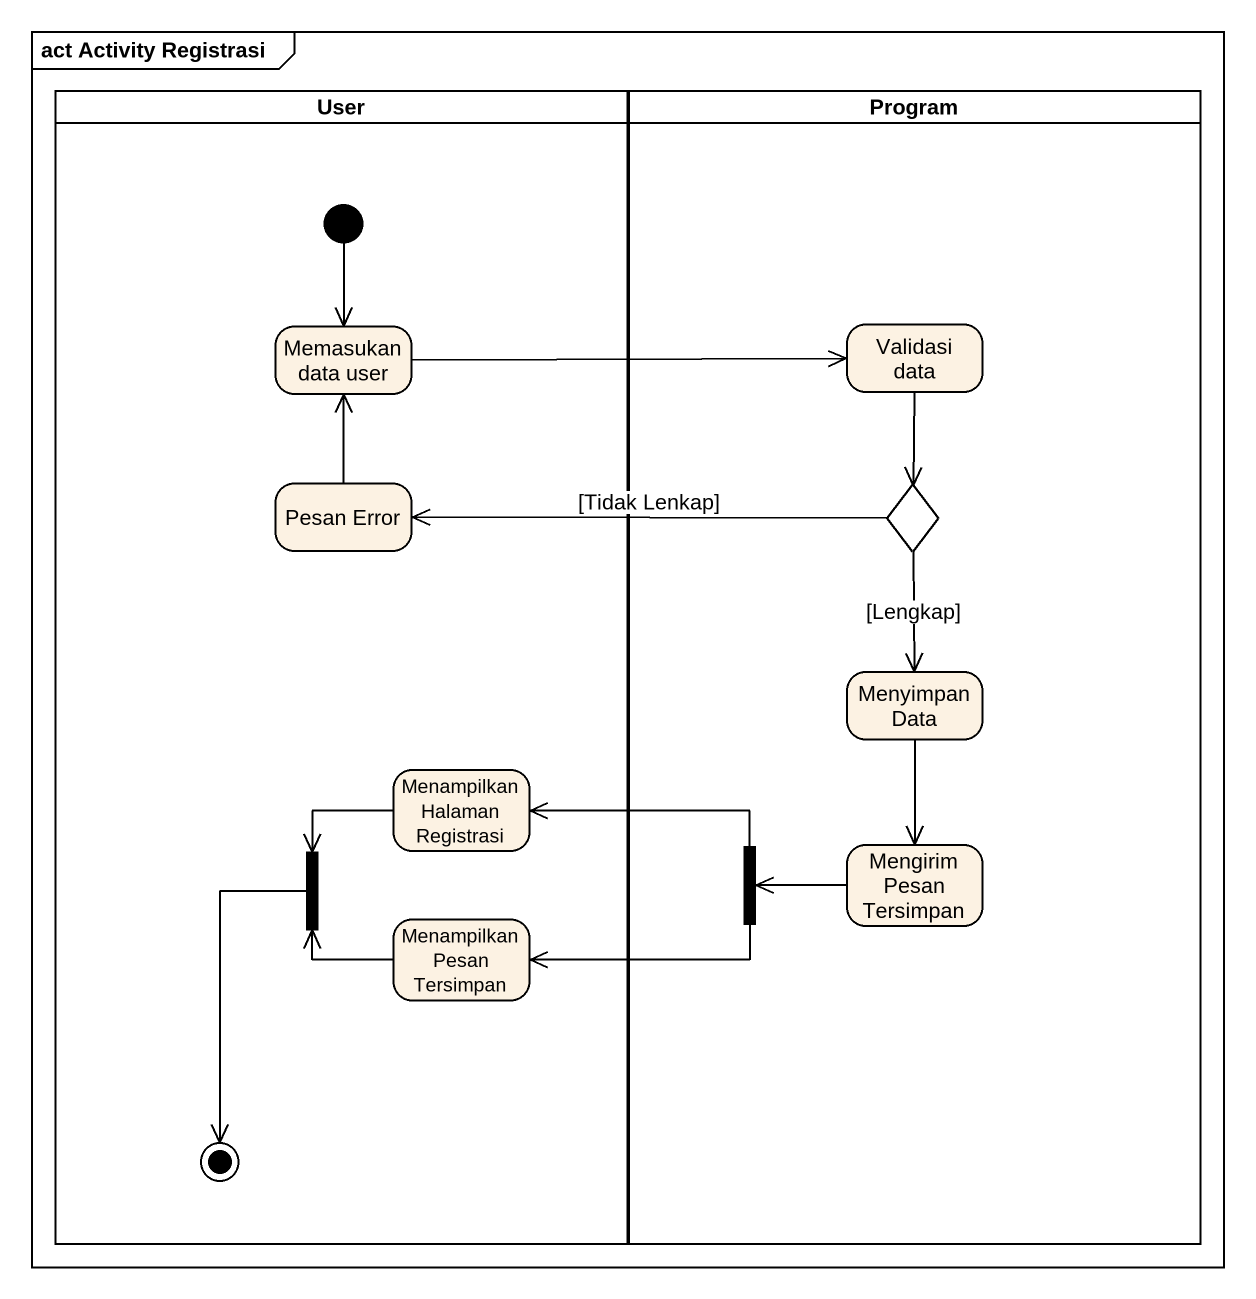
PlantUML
@startuml
mainframe act Activity Registrasi
hide empty description
state User <<partition>> {
  state "Memasukan data user" as Memasukan_data_user
  state "Pesan Error" as Pesan_Error
  state "Menampilkan Halaman Registrasi" as Menampilkan_Halaman
  state fork1 <<join>>
  state "Menampilkan Pesan Tersimpan" as Menampilkan_Pesan_Tersimpan
  [*] --> Memasukan_data_user
  fork1 --> [*]
}
state Program <<partition>> {
  state "Validasi data" as Validasi_data
  state choice1 <<choice>>
  state "Menyimpan Data" as Menyimpan_Data
  state fork2 <<fork>>
  state "Mengirim Pesan Tersimpan" as Mengirim_Pesan_Tersimpan
}
Memasukan_data_user -right-> Validasi_data
Validasi_data --> choice1
Pesan_Error -up-> Memasukan_data_user
choice1 -left-> Pesan_Error : [Tidak Lenkap]
choice1 --> Menyimpan_Data : [Lengkap]
Menyimpan_Data --> Mengirim_Pesan_Tersimpan
Menampilkan_Halaman -left-> fork1
fork2 -left-> Menampilkan_Halaman
fork2 -left-> Menampilkan_Pesan_Tersimpan
Mengirim_Pesan_Tersimpan -left-> fork2
Menampilkan_Pesan_Tersimpan -left-> fork1
@enduml
